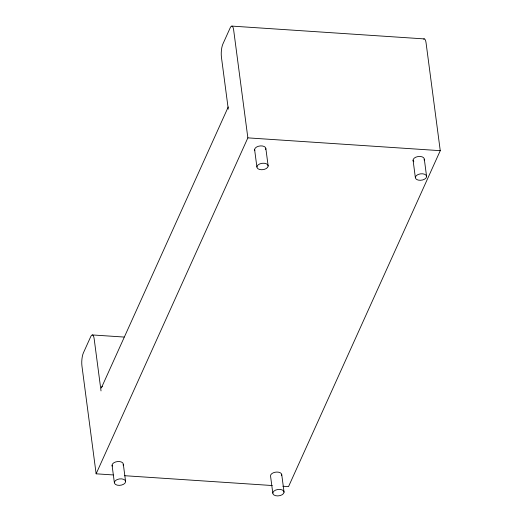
<?xml version="1.0" encoding="UTF-8"?>
<svg xmlns="http://www.w3.org/2000/svg" width="522" height="522" viewBox="0 0 522 522"><rect width="100%" height="100%" fill="white"/><g stroke="black" fill="none" stroke-linecap="round" stroke-linejoin="round"><path stroke-width="0.78" d="M101.327 388.003L228.238 106.984M113.183 474.942L96.133 473.813L247.859 137.867L233.667 30.087A9.435 2.577 -86.2 0 0 230.209 27.81L222.868 44.063A9.435 2.577 -86.2 0 0 221.432 57.179L228.277 109.144M423.623 39.124A9.435 2.577 -86.2 0 1 426.069 42.895L440.255 150.675L288.535 486.615L282.852 486.236M101.731 387.135L102.279 386.339M231.905 26.1L424.308 38.909M247.859 137.867L440.255 150.675M92.42 334.948L124.099 337.055M124.549 475.699L272.295 485.538M424.321 159.21L426.598 176.534A5.657 3.217 -7.5 0 1 418.148 180.077A5.657 3.217 -7.5 0 1 418.168 174.472A5.657 3.217 -7.5 0 1 426.598 176.534M413.065 160.195L415.342 177.519M265.874 148.666L268.151 165.989A5.657 3.217 -7.5 0 1 259.702 169.526A5.657 3.217 -7.5 0 1 259.721 163.928A5.657 3.217 -7.5 0 1 268.151 165.989M254.619 149.651L256.896 166.975M281.776 474.837L284.053 492.155A5.657 3.217 -7.5 0 1 275.603 495.698A5.657 3.217 -7.5 0 1 275.623 490.093A5.657 3.217 -7.5 0 1 284.053 492.155M272.797 493.14L270.52 475.816A5.657 3.217 -7.5 0 1 276.895 472.058A5.657 3.217 -7.5 0 1 281.58 475.686M123.329 464.286L125.606 481.61A5.657 3.217 -7.5 0 1 117.156 485.147A5.657 3.217 -7.5 0 1 117.176 479.548A5.657 3.217 -7.5 0 1 125.606 481.61M112.073 465.272L114.351 482.596M101.02 390.9L94.182 338.935A9.435 2.577 -86.2 0 0 90.724 336.657L83.376 352.911A9.435 2.577 -86.2 0 0 81.947 366.026L96.133 473.813M413.809 161.748A5.657 3.217 -7.5 0 1 417.972 156.561A5.657 3.217 -7.5 0 1 424.125 160.065M112.263 466.094A5.657 3.217 -7.5 0 1 117.711 461.546A5.657 3.217 -7.5 0 1 123.133 465.141M254.808 150.473A5.657 3.217 -7.5 0 1 260.256 145.925A5.657 3.217 -7.5 0 1 265.678 149.52"/></g></svg>
